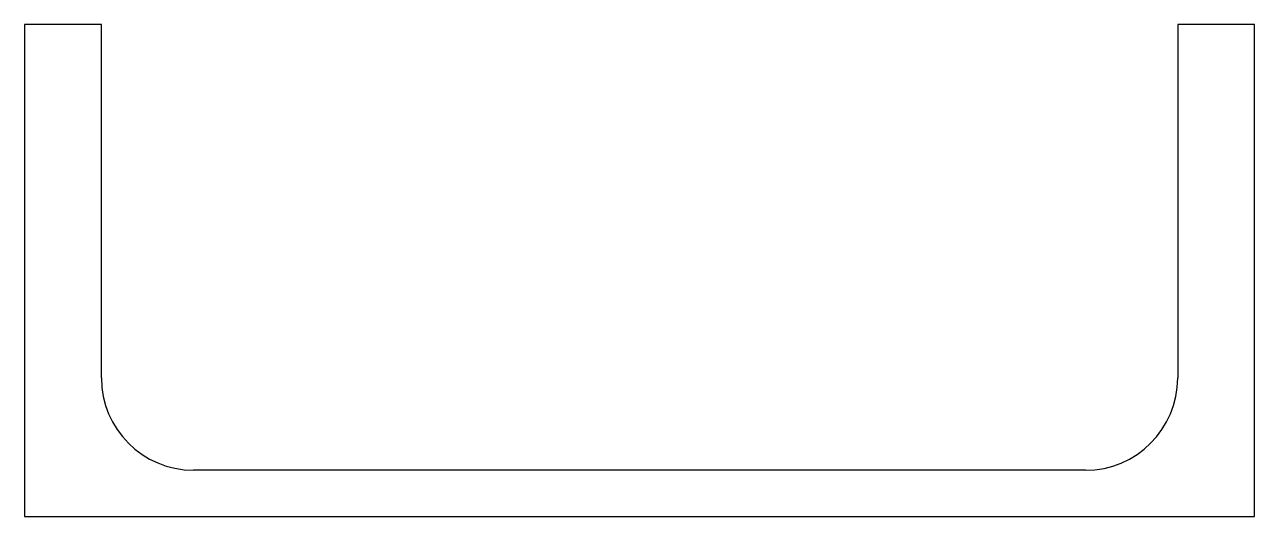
# Model space of a CAD drawing. Header units: inches. Extents: x -65 to 62, y 0 to 51.
import ezdxf

# ---------------------------------------------------------------- set-up
doc = ezdxf.new("R2010")
doc.units = ezdxf.units.IN
doc.header["$MEASUREMENT"] = 0

msp = doc.modelspace()

# ---------------------------------------------------------------- linework, layer by layer
at = {"color": 7}
for p, q in [((-56.87, 50.66), (-64.8, 50.66)), ((-64.8, 50.66), (-64.8, -0.14)), ((-56.87, 14.16), (-56.87, 50.66)), ((62.2, 50.66), (54.28, 50.66)), ((54.28, 50.66), (54.28, 14.16)), ((62.2, -0.14), (62.2, 50.66)), ((-1.3, 4.64), (-47.35, 4.64)), ((44.75, 4.64), (-1.3, 4.64)), ((-64.8, -0.14), (-1.3, -0.14)), ((-1.3, -0.14), (62.2, -0.14))]:
    msp.add_line(p, q, dxfattribs=at)
for centre, radius, start, end in [((-47.35, 14.16), 9.52, 180, 270), ((44.75, 14.16), 9.53, 270, 360)]:
    msp.add_arc(centre, radius, start, end, dxfattribs=at)

doc.saveas('drawing.dxf')
